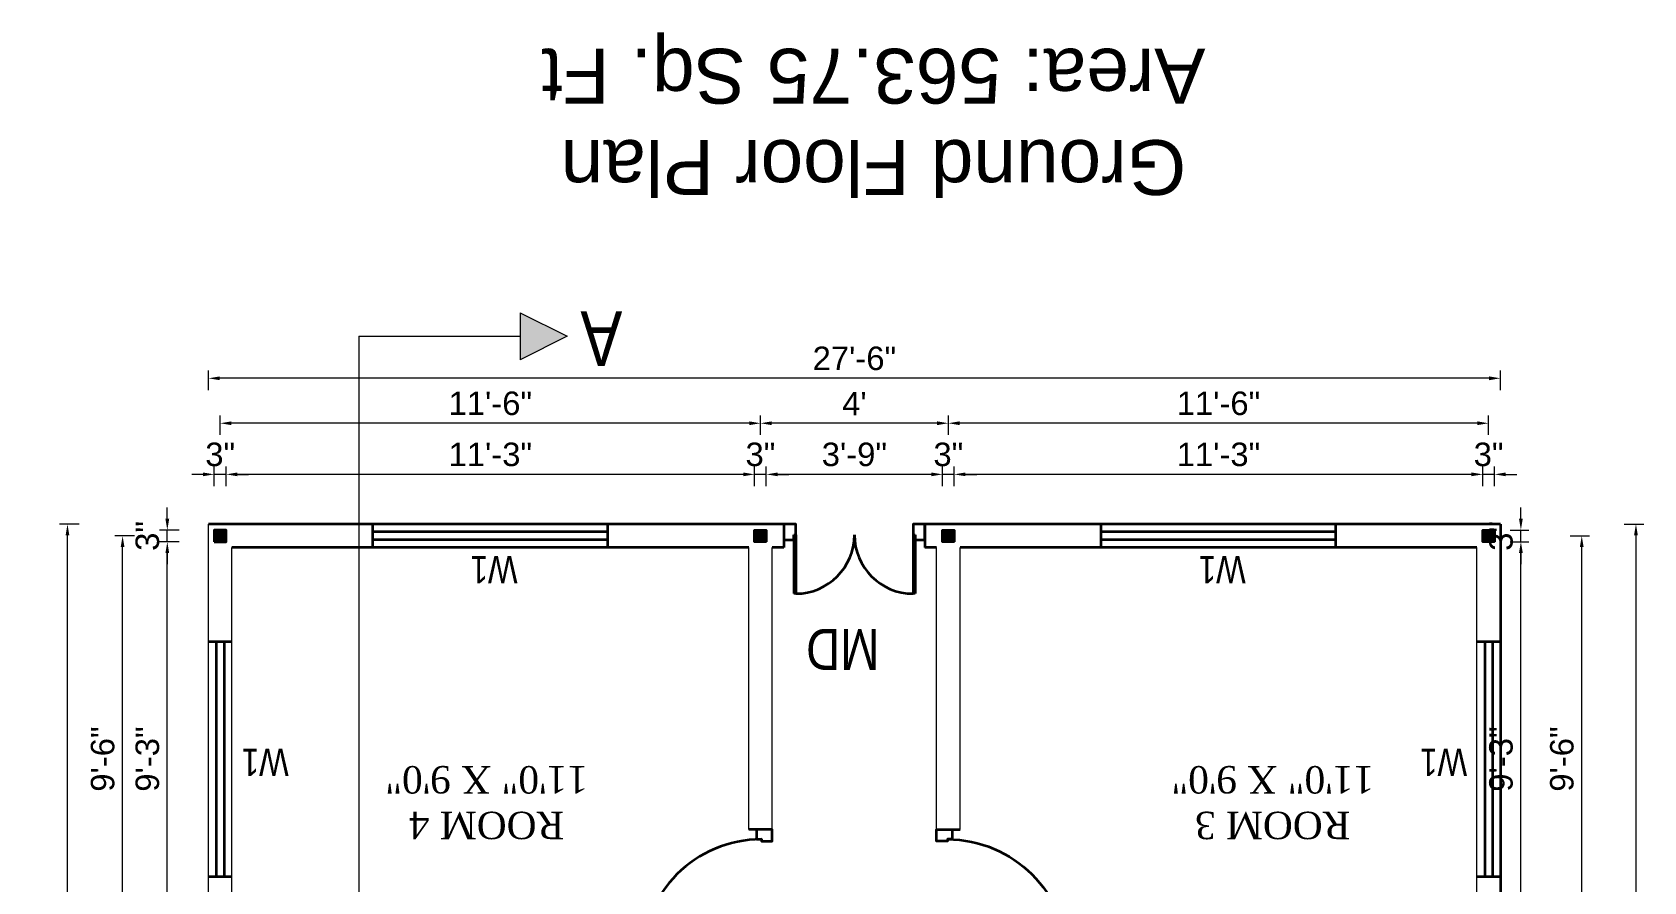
# Model space of a CAD drawing. Header units: inches. Extents: x 94889 to 364662, y -10661 to -3947.
# Drawn here: x 109090.4 to 109502.1, y -7763.6 to -7546.6 of the extents above; entities that cross this region are included whole.
import ezdxf

# ---------------------------------------------------------------- set-up
doc = ezdxf.new("R2010")
doc.units = ezdxf.units.IN
doc.header["$LTSCALE"] = 2
doc.header["$MEASUREMENT"] = 0
doc.header["$PDMODE"] = 34
doc.layers.get('0').update_dxf_attribs({"linetype": 'CONTINUOUS'})
doc.layers.get('DEFPOINTS').update_dxf_attribs({"color": 141, "linetype": 'CONTINUOUS'})
for name, color, linetype, lineweight in [('dimension', 160, 'CONTINUOUS', 15), ('door', 20, 'CONTINUOUS', 35), ('steps', 253, 'CONTINUOUS', 20)]:
    doc.layers.add(name, color=color, linetype=linetype, lineweight=lineweight)
doc.styles.add('Lettring Text', font='arial.ttf')
doc.styles.get("Standard").update_dxf_attribs({"font": 'ARIALN.TTF'})
doc.dimstyles.new('Copy of Standard', dxfattribs={"dimtxt": 6, "dimasz": 2.875, "dimexe": 2, "dimexo": 4, "dimgap": 2, "dimtad": 1, "dimdec": 0, "dimrnd": 1, "dimzin": 0, "dimdsep": 46, "dimlunit": 4, "dimtxsty": 'Lettring Text', "dimcen": 0.1, "dimclrd": 7, "dimclre": 7, "dimclrt": 7, "dimazin": 0, "dimtfac": 0.645, "dimtdec": 0, "dimtmove": 1, "dimatfit": 0, "dimfxl": 3, "dimfxlon": 1, "dimtfillclr": 256, "dimtolj": 1, "dimtzin": 0, "dimlwd": -1, "dimlwe": -1, "dimarcsym": 2})

# ---------------------------------------------------------------- blocks, each defined once
blk = doc.blocks.new("3' DOOR")
at = {"layer": 'door', "ltscale": 0.5}
for p, q in [((104173.36, -7670.17), (104173.86, -7670.16)), ((104173.36, -7685.16), (104173.36, -7670.17)), ((104173.86, -7685.16), (104173.86, -7670.16)), ((104203.86, -7685.16), (104203.86, -7670.16)), ((104203.86, -7670.16), (104204.36, -7670.16)), ((104204.36, -7685.16), (104204.36, -7670.16)), ((104173.36, -7683.91), (104173.36, -7685.16)), ((104173.86, -7685.16), (104173.36, -7685.16)), ((104204.36, -7685.16), (104203.86, -7685.16)), ((104204.36, -7683.91), (104204.36, -7685.16))]:
    blk.add_line(p, q, dxfattribs=at)
for points in [[(104173.36, -7683.91), (104170.86, -7683.91), (104170.86, -7687.91), (104173.86, -7687.91), (104173.86, -7685.16)], [(104203.86, -7685.16), (104203.86, -7687.91), (104206.86, -7687.91), (104206.86, -7683.91), (104204.36, -7683.91)]]:
    blk.add_lwpolyline(points, dxfattribs=at)
for centre, start, end in [((104173.86, -7685.16), 0, 90), ((104203.86, -7685.16), 90, 180)]:
    blk.add_arc(centre, 15, start, end, dxfattribs=at)
blk = doc.blocks.new("3' SINGLE DOOR")
at = {"layer": 'door', "ltscale": 0.5}
for p, q in [((104171.42, -7702.85), (104171.42, -7672.35)), ((104171.92, -7672.35), (104171.42, -7672.35)), ((104171.92, -7702.85), (104171.92, -7672.35)), ((104171.42, -7701.6), (104171.42, -7702.85)), ((104171.92, -7702.85), (104171.42, -7702.85))]:
    blk.add_line(p, q, dxfattribs=at)
for points in [[(104171.42, -7701.6), (104168.92, -7701.6), (104168.92, -7705.6), (104171.92, -7705.6), (104171.92, -7702.85)], [(104202.42, -7701.6), (104202.42, -7702.85), (104201.92, -7702.85), (104201.92, -7705.6), (104204.92, -7705.6), (104204.92, -7701.6), (104202.42, -7701.6)]]:
    blk.add_lwpolyline(points, dxfattribs=at)
blk.add_arc((104171.92, -7702.85), 30.5, 0, 90, dxfattribs=at)
blk = doc.blocks.new('*D805')
at = {"layer": 'DEFPOINTS', "color": 0, "ltscale": 0.3, "transparency": 16777216}
for p in [(109460.93, -7659.56), (109460.93, -7673.78), (109463.93, -7673.78)]:
    blk.add_point(p, dxfattribs=at)
at = {"layer": 'steps', "color": 7, "ltscale": 0.3, "transparency": 16777216}
for p, q in [((109458.06, -7659.56), (109455.18, -7659.56)), ((109460.93, -7662.56), (109460.93, -7657.56)), ((109463.93, -7659.56), (109460.93, -7659.56)), ((109463.93, -7662.56), (109463.93, -7657.56)), ((109466.81, -7659.56), (109469.68, -7659.56))]:
    blk.add_line(p, q, dxfattribs=at)
for points in [[(109458.06, -7659.08), (109458.06, -7660.03), (109460.93, -7659.56)], [(109466.81, -7659.08), (109466.81, -7660.03), (109463.93, -7659.56)]]:
    blk.add_solid(points, dxfattribs=at)
at = {"layer": 'steps', "color": 7, "ltscale": 0.3, "transparency": 16777216, "insert": (109462.43, -7654.49), "char_height": 6, "attachment_point": 5, "style": 'Lettring Text'}
blk.add_mtext('\\A1;3"', dxfattribs=at)
blk = doc.blocks.new('*D806')
at = {"layer": 'DEFPOINTS', "color": 0, "ltscale": 0.5, "transparency": 16777216}
for p in [(109325.93, -7659.56), (109325.93, -7673.78), (109460.93, -7673.78)]:
    blk.add_point(p, dxfattribs=at)
at = {"layer": 'steps', "color": 7, "ltscale": 0.5, "transparency": 16777216}
for p, q in [((109325.93, -7662.56), (109325.93, -7657.56)), ((109458.06, -7659.56), (109328.81, -7659.56)), ((109460.93, -7662.56), (109460.93, -7657.56))]:
    blk.add_line(p, q, dxfattribs=at)
for points in [[(109328.81, -7659.08), (109328.81, -7660.03), (109325.93, -7659.56)], [(109458.06, -7659.08), (109458.06, -7660.03), (109460.93, -7659.56)]]:
    blk.add_solid(points, dxfattribs=at)
at = {"layer": 'steps', "color": 7, "ltscale": 0.5, "transparency": 16777216, "insert": (109393.43, -7654.49), "char_height": 6, "attachment_point": 5, "style": 'Lettring Text'}
blk.add_mtext('\\A1;11\'-3"', dxfattribs=at)
blk = doc.blocks.new('*D807')
at = {"layer": 'DEFPOINTS', "color": 0, "ltscale": 0.5, "transparency": 16777216}
for p in [(109322.93, -7659.56), (109322.93, -7673.78), (109325.93, -7673.78)]:
    blk.add_point(p, dxfattribs=at)
at = {"layer": 'steps', "color": 7, "ltscale": 0.5, "transparency": 16777216}
for p, q in [((109320.06, -7659.56), (109317.18, -7659.56)), ((109322.93, -7662.56), (109322.93, -7657.56)), ((109325.93, -7659.56), (109322.93, -7659.56)), ((109325.93, -7662.56), (109325.93, -7657.56)), ((109328.81, -7659.56), (109331.68, -7659.56))]:
    blk.add_line(p, q, dxfattribs=at)
for points in [[(109320.06, -7659.08), (109320.06, -7660.03), (109322.93, -7659.56)], [(109328.81, -7659.08), (109328.81, -7660.03), (109325.93, -7659.56)]]:
    blk.add_solid(points, dxfattribs=at)
at = {"layer": 'steps', "color": 7, "ltscale": 0.5, "transparency": 16777216, "insert": (109324.43, -7654.49), "char_height": 6, "attachment_point": 5, "style": 'Lettring Text'}
blk.add_mtext('\\A1;3"', dxfattribs=at)
blk = doc.blocks.new('*D808')
at = {"layer": 'DEFPOINTS', "color": 0, "ltscale": 0.5, "transparency": 16777216}
for p in [(109277.93, -7659.56), (109277.93, -7673.78), (109322.93, -7673.78)]:
    blk.add_point(p, dxfattribs=at)
at = {"layer": 'steps', "color": 7, "ltscale": 0.5, "transparency": 16777216}
for p, q in [((109277.93, -7662.56), (109277.93, -7657.56)), ((109320.06, -7659.56), (109280.81, -7659.56)), ((109322.93, -7662.56), (109322.93, -7657.56))]:
    blk.add_line(p, q, dxfattribs=at)
for points in [[(109280.81, -7659.08), (109280.81, -7660.03), (109277.93, -7659.56)], [(109320.06, -7659.08), (109320.06, -7660.03), (109322.93, -7659.56)]]:
    blk.add_solid(points, dxfattribs=at)
at = {"layer": 'steps', "color": 7, "ltscale": 0.5, "transparency": 16777216, "insert": (109300.43, -7654.49), "char_height": 6, "attachment_point": 5, "style": 'Lettring Text'}
blk.add_mtext('\\A1;3\'-9"', dxfattribs=at)
blk = doc.blocks.new('*D809')
at = {"layer": 'DEFPOINTS', "color": 0, "ltscale": 0.5, "transparency": 16777216}
for p in [(109274.93, -7659.56), (109274.93, -7673.78), (109277.93, -7673.78)]:
    blk.add_point(p, dxfattribs=at)
at = {"layer": 'steps', "color": 7, "ltscale": 0.5, "transparency": 16777216}
for p, q in [((109272.06, -7659.56), (109269.18, -7659.56)), ((109274.93, -7662.56), (109274.93, -7657.56)), ((109277.93, -7659.56), (109274.93, -7659.56)), ((109277.93, -7662.56), (109277.93, -7657.56)), ((109280.81, -7659.56), (109283.68, -7659.56))]:
    blk.add_line(p, q, dxfattribs=at)
for points in [[(109272.06, -7659.08), (109272.06, -7660.03), (109274.93, -7659.56)], [(109280.81, -7659.08), (109280.81, -7660.03), (109277.93, -7659.56)]]:
    blk.add_solid(points, dxfattribs=at)
at = {"layer": 'steps', "color": 7, "ltscale": 0.5, "transparency": 16777216, "insert": (109276.43, -7654.49), "char_height": 6, "attachment_point": 5, "style": 'Lettring Text'}
blk.add_mtext('\\A1;3"', dxfattribs=at)
blk = doc.blocks.new('*D810')
at = {"layer": 'DEFPOINTS', "color": 0, "ltscale": 0.5, "transparency": 16777216}
for p in [(109139.93, -7659.56), (109139.93, -7673.78), (109274.93, -7673.78)]:
    blk.add_point(p, dxfattribs=at)
at = {"layer": 'steps', "color": 7, "ltscale": 0.5, "transparency": 16777216}
for p, q in [((109139.93, -7662.56), (109139.93, -7657.56)), ((109272.06, -7659.56), (109142.81, -7659.56)), ((109274.93, -7662.56), (109274.93, -7657.56))]:
    blk.add_line(p, q, dxfattribs=at)
for points in [[(109142.81, -7659.08), (109142.81, -7660.03), (109139.93, -7659.56)], [(109272.06, -7659.08), (109272.06, -7660.03), (109274.93, -7659.56)]]:
    blk.add_solid(points, dxfattribs=at)
at = {"layer": 'steps', "color": 7, "ltscale": 0.5, "transparency": 16777216, "insert": (109207.43, -7654.49), "char_height": 6, "attachment_point": 5, "style": 'Lettring Text'}
blk.add_mtext('\\A1;11\'-3"', dxfattribs=at)
blk = doc.blocks.new('*D811')
at = {"layer": 'DEFPOINTS', "color": 0, "ltscale": 0.5, "transparency": 16777216}
for p in [(109136.93, -7659.56), (109136.93, -7673.78), (109139.93, -7673.78)]:
    blk.add_point(p, dxfattribs=at)
at = {"layer": 'steps', "color": 7, "ltscale": 0.5, "transparency": 16777216}
for p, q in [((109134.06, -7659.56), (109131.18, -7659.56)), ((109136.93, -7662.56), (109136.93, -7657.56)), ((109139.93, -7659.56), (109136.93, -7659.56)), ((109139.93, -7662.56), (109139.93, -7657.56)), ((109142.81, -7659.56), (109145.68, -7659.56))]:
    blk.add_line(p, q, dxfattribs=at)
for points in [[(109134.06, -7659.08), (109134.06, -7660.03), (109136.93, -7659.56)], [(109142.81, -7659.08), (109142.81, -7660.03), (109139.93, -7659.56)]]:
    blk.add_solid(points, dxfattribs=at)
at = {"layer": 'steps', "color": 7, "ltscale": 0.5, "transparency": 16777216, "insert": (109138.43, -7654.49), "char_height": 6, "attachment_point": 5, "style": 'Lettring Text'}
blk.add_mtext('\\A1;3"', dxfattribs=at)
blk = doc.blocks.new('*D812')
at = {"layer": 'DEFPOINTS', "color": 0, "ltscale": 0.5, "transparency": 16777216}
for p in [(109324.43, -7646.5), (109324.43, -7675.28), (109462.43, -7675.28)]:
    blk.add_point(p, dxfattribs=at)
at = {"layer": 'steps', "color": 7, "ltscale": 0.5, "transparency": 16777216}
for p, q in [((109324.43, -7649.5), (109324.43, -7644.5)), ((109459.56, -7646.5), (109327.31, -7646.5)), ((109462.43, -7649.5), (109462.43, -7644.5))]:
    blk.add_line(p, q, dxfattribs=at)
for points in [[(109327.31, -7646.02), (109327.31, -7646.98), (109324.43, -7646.5)], [(109459.56, -7646.02), (109459.56, -7646.98), (109462.43, -7646.5)]]:
    blk.add_solid(points, dxfattribs=at)
at = {"layer": 'steps', "color": 7, "ltscale": 0.5, "transparency": 16777216, "insert": (109393.43, -7641.44), "char_height": 6, "attachment_point": 5, "style": 'Lettring Text'}
blk.add_mtext('\\A1;11\'-6"', dxfattribs=at)
blk = doc.blocks.new('*D813')
at = {"layer": 'DEFPOINTS', "color": 0, "ltscale": 0.5, "transparency": 16777216}
for p in [(109276.43, -7646.5), (109276.43, -7675.28), (109324.43, -7675.28)]:
    blk.add_point(p, dxfattribs=at)
at = {"layer": 'steps', "color": 7, "ltscale": 0.5, "transparency": 16777216}
for p, q in [((109276.43, -7649.5), (109276.43, -7644.5)), ((109321.56, -7646.5), (109279.31, -7646.5)), ((109324.43, -7649.5), (109324.43, -7644.5))]:
    blk.add_line(p, q, dxfattribs=at)
for points in [[(109279.31, -7646.02), (109279.31, -7646.98), (109276.43, -7646.5)], [(109321.56, -7646.02), (109321.56, -7646.98), (109324.43, -7646.5)]]:
    blk.add_solid(points, dxfattribs=at)
at = {"layer": 'steps', "color": 7, "ltscale": 0.5, "transparency": 16777216, "insert": (109300.43, -7641.5), "char_height": 6, "attachment_point": 5, "style": 'Lettring Text'}
blk.add_mtext("\\A1;4'", dxfattribs=at)
blk = doc.blocks.new('*D814')
at = {"layer": 'DEFPOINTS', "color": 0, "ltscale": 0.5, "transparency": 16777216}
for p in [(109138.43, -7646.5), (109138.43, -7675.28), (109276.43, -7675.28)]:
    blk.add_point(p, dxfattribs=at)
at = {"layer": 'steps', "color": 7, "ltscale": 0.5, "transparency": 16777216}
for p, q in [((109138.43, -7649.5), (109138.43, -7644.5)), ((109273.56, -7646.5), (109141.31, -7646.5)), ((109276.43, -7649.5), (109276.43, -7644.5))]:
    blk.add_line(p, q, dxfattribs=at)
for points in [[(109141.31, -7646.02), (109141.31, -7646.98), (109138.43, -7646.5)], [(109273.56, -7646.02), (109273.56, -7646.98), (109276.43, -7646.5)]]:
    blk.add_solid(points, dxfattribs=at)
at = {"layer": 'steps', "color": 7, "ltscale": 0.5, "transparency": 16777216, "insert": (109207.43, -7641.44), "char_height": 6, "attachment_point": 5, "style": 'Lettring Text'}
blk.add_mtext('\\A1;11\'-6"', dxfattribs=at)
blk = doc.blocks.new('*D815')
at = {"layer": 'DEFPOINTS', "color": 0, "ltscale": 0.5, "transparency": 16777216}
for p in [(109135.43, -7635.02), (109135.43, -7672.28), (109465.43, -7672.28)]:
    blk.add_point(p, dxfattribs=at)
at = {"layer": 'steps', "color": 7, "ltscale": 0.5, "transparency": 16777216}
for p, q in [((109135.43, -7638.02), (109135.43, -7633.02)), ((109462.56, -7635.02), (109138.31, -7635.02)), ((109465.43, -7638.02), (109465.43, -7633.02))]:
    blk.add_line(p, q, dxfattribs=at)
for points in [[(109138.31, -7634.54), (109138.31, -7635.5), (109135.43, -7635.02)], [(109462.56, -7634.54), (109462.56, -7635.5), (109465.43, -7635.02)]]:
    blk.add_solid(points, dxfattribs=at)
at = {"layer": 'steps', "color": 7, "ltscale": 0.5, "transparency": 16777216, "insert": (109300.43, -7629.96), "char_height": 6, "attachment_point": 5, "style": 'Lettring Text'}
blk.add_mtext('\\A1;27\'-6"', dxfattribs=at)
blk = doc.blocks.new('*D819')
at = {"layer": 'DEFPOINTS', "color": 0, "ltscale": 0.5, "transparency": 16777216}
for p in [(109463.93, -7676.78), (109470.68, -7676.78), (109463.93, -7787.78)]:
    blk.add_point(p, dxfattribs=at)
at = {"layer": 'steps', "color": 7, "ltscale": 0.5, "transparency": 16777216}
for p, q in [((109467.93, -7676.78), (109472.68, -7676.78)), ((109470.68, -7784.9), (109470.68, -7679.65)), ((109467.93, -7787.78), (109472.68, -7787.78))]:
    blk.add_line(p, q, dxfattribs=at)
for points in [[(109470.2, -7679.65), (109471.16, -7679.65), (109470.68, -7676.78)], [(109470.2, -7784.9), (109471.16, -7784.9), (109470.68, -7787.78)]]:
    blk.add_solid(points, dxfattribs=at)
at = {"layer": 'steps', "color": 7, "ltscale": 0.5, "transparency": 16777216, "insert": (109465.62, -7732.28), "char_height": 6, "attachment_point": 5, "rotation": 90, "style": 'Lettring Text'}
blk.add_mtext('\\A1;9\'-3"', dxfattribs=at)
blk = doc.blocks.new('*D820')
at = {"layer": 'DEFPOINTS', "color": 0, "ltscale": 0.5, "transparency": 16777216}
for p in [(109463.93, -7673.78), (109463.93, -7676.78), (109470.68, -7673.78)]:
    blk.add_point(p, dxfattribs=at)
at = {"layer": 'steps', "color": 7, "ltscale": 0.5, "transparency": 16777216}
for p, q in [((109470.68, -7670.9), (109470.68, -7668.03)), ((109467.93, -7673.78), (109472.68, -7673.78)), ((109467.93, -7676.78), (109472.68, -7676.78)), ((109470.68, -7676.78), (109470.68, -7673.78)), ((109470.68, -7679.65), (109470.68, -7682.53))]:
    blk.add_line(p, q, dxfattribs=at)
for points in [[(109470.2, -7670.9), (109471.16, -7670.9), (109470.68, -7673.78)], [(109470.2, -7679.65), (109471.16, -7679.65), (109470.68, -7676.78)]]:
    blk.add_solid(points, dxfattribs=at)
at = {"layer": 'steps', "color": 7, "ltscale": 0.5, "transparency": 16777216, "insert": (109465.62, -7675.28), "char_height": 6, "attachment_point": 5, "rotation": 90, "style": 'Lettring Text'}
blk.add_mtext('\\A1;3"', dxfattribs=at)
blk = doc.blocks.new('*D822')
at = {"layer": 'DEFPOINTS', "color": 0, "ltscale": 0.5, "transparency": 16777216}
for p in [(109462.43, -7675.28), (109486.23, -7675.28), (109462.43, -7789.28)]:
    blk.add_point(p, dxfattribs=at)
at = {"layer": 'steps', "color": 7, "ltscale": 0.5, "transparency": 16777216}
for p, q in [((109483.23, -7675.28), (109488.23, -7675.28)), ((109486.23, -7786.4), (109486.23, -7678.15)), ((109483.23, -7789.28), (109488.23, -7789.28))]:
    blk.add_line(p, q, dxfattribs=at)
for points in [[(109485.75, -7678.15), (109486.71, -7678.15), (109486.23, -7675.28)], [(109485.75, -7786.4), (109486.71, -7786.4), (109486.23, -7789.28)]]:
    blk.add_solid(points, dxfattribs=at)
at = {"layer": 'steps', "color": 7, "ltscale": 0.5, "transparency": 16777216, "insert": (109481.17, -7732.28), "char_height": 6, "attachment_point": 5, "rotation": 90, "style": 'Lettring Text'}
blk.add_mtext('\\A1;9\'-6"', dxfattribs=at)
blk = doc.blocks.new('*D823')
at = {"layer": 'DEFPOINTS', "color": 0, "ltscale": 0.5, "transparency": 16777216}
for p in [(109465.43, -7672.28), (109465.43, -7918.28), (109500.07, -7918.28)]:
    blk.add_point(p, dxfattribs=at)
at = {"layer": 'steps', "color": 7, "ltscale": 0.5, "transparency": 16777216}
for p, q in [((109497.07, -7672.28), (109502.07, -7672.28)), ((109500.07, -7675.15), (109500.07, -7915.4)), ((109497.07, -7918.28), (109502.07, -7918.28))]:
    blk.add_line(p, q, dxfattribs=at)
for points in [[(109499.59, -7675.15), (109500.55, -7675.15), (109500.07, -7672.28)], [(109499.59, -7915.4), (109500.55, -7915.4), (109500.07, -7918.28)]]:
    blk.add_solid(points, dxfattribs=at)
at = {"layer": 'steps', "color": 7, "ltscale": 0.5, "transparency": 16777216, "insert": (109495.01, -7795.28), "char_height": 6, "attachment_point": 5, "rotation": 90, "style": 'Lettring Text'}
blk.add_mtext('\\A1;20\'-6"', dxfattribs=at)
blk = doc.blocks.new('*D827')
at = {"layer": 'DEFPOINTS', "color": 0, "ltscale": 0.5, "transparency": 16777216}
for p in [(109124.92, -7676.78), (109136.93, -7676.78), (109136.93, -7787.78)]:
    blk.add_point(p, dxfattribs=at)
at = {"layer": 'steps', "color": 7, "ltscale": 0.5, "transparency": 16777216}
for p, q in [((109127.92, -7676.78), (109122.92, -7676.78)), ((109124.92, -7784.9), (109124.92, -7679.65)), ((109127.92, -7787.78), (109122.92, -7787.78))]:
    blk.add_line(p, q, dxfattribs=at)
for points in [[(109124.44, -7679.65), (109125.4, -7679.65), (109124.92, -7676.78)], [(109124.44, -7784.9), (109125.4, -7784.9), (109124.92, -7787.78)]]:
    blk.add_solid(points, dxfattribs=at)
at = {"layer": 'steps', "color": 7, "ltscale": 0.5, "transparency": 16777216, "insert": (109119.85, -7732.28), "char_height": 6, "attachment_point": 5, "rotation": 90, "style": 'Lettring Text'}
blk.add_mtext('\\A1;9\'-3"', dxfattribs=at)
blk = doc.blocks.new('*D828')
at = {"layer": 'DEFPOINTS', "color": 0, "ltscale": 0.5, "transparency": 16777216}
for p in [(109124.92, -7673.78), (109136.93, -7673.78), (109136.93, -7676.78)]:
    blk.add_point(p, dxfattribs=at)
at = {"layer": 'steps', "color": 7, "ltscale": 0.5, "transparency": 16777216}
for p, q in [((109124.92, -7670.9), (109124.92, -7668.03)), ((109127.92, -7673.78), (109122.92, -7673.78)), ((109127.92, -7676.78), (109122.92, -7676.78)), ((109124.92, -7676.78), (109124.92, -7673.78)), ((109124.92, -7679.65), (109124.92, -7682.53))]:
    blk.add_line(p, q, dxfattribs=at)
for points in [[(109124.44, -7670.9), (109125.4, -7670.9), (109124.92, -7673.78)], [(109124.44, -7679.65), (109125.4, -7679.65), (109124.92, -7676.78)]]:
    blk.add_solid(points, dxfattribs=at)
at = {"layer": 'steps', "color": 7, "ltscale": 0.5, "transparency": 16777216, "insert": (109119.85, -7675.28), "char_height": 6, "attachment_point": 5, "rotation": 90, "style": 'Lettring Text'}
blk.add_mtext('\\A1;3"', dxfattribs=at)
blk = doc.blocks.new('*D830')
at = {"layer": 'DEFPOINTS', "color": 0, "ltscale": 0.5, "transparency": 16777216}
for p in [(109113.5, -7675.28), (109138.43, -7675.28), (109138.43, -7789.28)]:
    blk.add_point(p, dxfattribs=at)
at = {"layer": 'steps', "color": 7, "ltscale": 0.5, "transparency": 16777216}
for p, q in [((109116.5, -7675.28), (109111.5, -7675.28)), ((109113.5, -7786.4), (109113.5, -7678.15)), ((109116.5, -7789.28), (109111.5, -7789.28))]:
    blk.add_line(p, q, dxfattribs=at)
for points in [[(109113.02, -7678.15), (109113.98, -7678.15), (109113.5, -7675.28)], [(109113.02, -7786.4), (109113.98, -7786.4), (109113.5, -7789.28)]]:
    blk.add_solid(points, dxfattribs=at)
at = {"layer": 'steps', "color": 7, "ltscale": 0.5, "transparency": 16777216, "insert": (109108.43, -7732.28), "char_height": 6, "attachment_point": 5, "rotation": 90, "style": 'Lettring Text'}
blk.add_mtext('\\A1;9\'-6"', dxfattribs=at)
blk = doc.blocks.new('*D831')
at = {"layer": 'DEFPOINTS', "color": 0, "ltscale": 0.5, "transparency": 16777216}
for p in [(109099.42, -7672.28), (109135.43, -7672.28), (109135.43, -7918.28)]:
    blk.add_point(p, dxfattribs=at)
at = {"layer": 'steps', "color": 7, "ltscale": 0.5, "transparency": 16777216}
for p, q in [((109102.42, -7672.28), (109097.42, -7672.28)), ((109099.42, -7915.4), (109099.42, -7675.15)), ((109102.42, -7918.28), (109097.42, -7918.28))]:
    blk.add_line(p, q, dxfattribs=at)
for points in [[(109098.94, -7675.15), (109099.9, -7675.15), (109099.42, -7672.28)], [(109098.94, -7915.4), (109099.9, -7915.4), (109099.42, -7918.28)]]:
    blk.add_solid(points, dxfattribs=at)
at = {"layer": 'steps', "color": 7, "ltscale": 0.5, "transparency": 16777216, "insert": (109094.35, -7795.28), "char_height": 6, "attachment_point": 5, "rotation": 90, "style": 'Lettring Text'}
blk.add_mtext('\\A1;20\'-6"', dxfattribs=at)

msp = doc.modelspace()

# ---------------------------------------------------------------- hatches: boundary and pattern name
at = {"linetype": 'ByBlock', "lineweight": 5}
msp.add_hatch(color=7, dxfattribs=at).paths.add_polyline_path([(109227.04, -7624.28), (109215.04, -7618.28), (109215.04, -7630.28)])
at = {"layer": 'door', "ltscale": 0.5}
h = msp.add_hatch(dxfattribs=at)
h.set_pattern_fill('ANSI31', color=256, angle=180)
h.set_pattern_definition([(225, (213163.34853, -15081.06228), (0.08838834765, -0.08838834765), [])])
h.paths.add_polyline_path([(109139.93, -7676.78), (109136.93, -7676.78), (109136.93, -7673.78), (109139.93, -7673.78)])
h = msp.add_hatch(dxfattribs=at)
h.set_pattern_fill('ANSI31', color=256, angle=180)
h.set_pattern_definition([(225, (213301.34853, -15081.06228), (0.08838834765, -0.08838834765), [])])
h.paths.add_polyline_path([(109277.93, -7676.78), (109274.93, -7676.78), (109274.93, -7673.78), (109277.93, -7673.78)])
h = msp.add_hatch(dxfattribs=at)
h.set_pattern_fill('ANSI31', color=256, angle=180)
h.set_pattern_definition([(225, (213349.34853, -15081.06228), (0.08838834765, -0.08838834765), [])])
h.paths.add_polyline_path([(109325.93, -7676.78), (109322.93, -7676.78), (109322.93, -7673.78), (109325.93, -7673.78)])
h = msp.add_hatch(dxfattribs=at)
h.set_pattern_fill('ANSI31', color=256, angle=180)
h.set_pattern_definition([(225, (213487.34853, -15081.06228), (0.08838834765, -0.08838834765), [])])
h.paths.add_polyline_path([(109463.93, -7676.78), (109460.93, -7676.78), (109460.93, -7673.78), (109463.93, -7673.78)])

# ---------------------------------------------------------------- linework, layer by layer
at = {"color": 7, "linetype": 'ByBlock', "lineweight": 5}
for p, q in [((109215.04, -7618.28), (109215.04, -7630.28)), ((109215.04, -7618.28), (109227.04, -7624.28)), ((109173.88, -7624.28), (109173.88, -7966.28)), ((109173.88, -7624.28), (109215.04, -7624.28)), ((109227.04, -7624.28), (109215.04, -7630.28))]:
    msp.add_line(p, q, dxfattribs=at)
at = {"layer": 'dimension', "ltscale": 7}
for p, q in [((109135.43, -7918.28), (109135.43, -7672.28)), ((109141.43, -7786.28), (109141.43, -7678.28)), ((109273.43, -7750.28), (109273.43, -7678.28)), ((109279.43, -7750.28), (109279.43, -7678.28)), ((109321.43, -7750.28), (109321.43, -7678.28)), ((109327.43, -7750.28), (109327.43, -7678.28)), ((109459.43, -7786.28), (109459.43, -7678.28))]:
    msp.add_line(p, q, dxfattribs=at)
at = {"layer": 'door', "ltscale": 0.5}
for p, q in [((109282.43, -7672.28), (109135.43, -7672.28)), ((109177.43, -7678.28), (109177.43, -7672.28)), ((109237.43, -7678.28), (109237.43, -7672.28)), ((109282.43, -7672.28), (109282.43, -7678.28)), ((109465.43, -7672.28), (109318.43, -7672.28)), ((109318.43, -7672.28), (109318.43, -7678.28)), ((109363.43, -7678.28), (109363.43, -7672.28)), ((109423.43, -7678.28), (109423.43, -7672.28)), ((109465.43, -7672.28), (109465.43, -7918.28)), ((109237.43, -7674.28), (109177.43, -7674.28)), ((109237.43, -7676.28), (109177.43, -7676.28)), ((109423.43, -7674.28), (109363.43, -7674.28)), ((109423.43, -7676.28), (109363.43, -7676.28)), ((109273.43, -7678.28), (109141.43, -7678.28)), ((109282.43, -7678.28), (109279.43, -7678.28)), ((109321.43, -7678.28), (109318.43, -7678.28)), ((109459.43, -7678.28), (109327.43, -7678.28)), ((109135.43, -7702.28), (109141.43, -7702.28)), ((109137.43, -7702.28), (109137.43, -7762.28)), ((109139.43, -7702.28), (109139.43, -7762.28)), ((109459.43, -7702.28), (109465.43, -7702.28)), ((109461.43, -7702.28), (109461.43, -7762.28)), ((109463.43, -7702.28), (109463.43, -7762.28)), ((109279.43, -7750.28), (109273.43, -7750.28)), ((109321.43, -7750.28), (109327.43, -7750.28)), ((109135.43, -7762.28), (109141.43, -7762.28)), ((109459.43, -7762.28), (109465.43, -7762.28))]:
    msp.add_line(p, q, dxfattribs=at)
for points in [[(109136.93, -7676.78), (109139.93, -7676.78), (109139.93, -7673.78), (109136.93, -7673.78)], [(109277.93, -7676.78), (109274.93, -7676.78), (109274.93, -7673.78), (109277.93, -7673.78)], [(109325.93, -7676.78), (109322.93, -7676.78), (109322.93, -7673.78), (109325.93, -7673.78)], [(109463.93, -7676.78), (109460.93, -7676.78), (109460.93, -7673.78), (109463.93, -7673.78)]]:
    msp.add_lwpolyline(points, close=True, dxfattribs=at)

# ---------------------------------------------------------------- block references
at = {"layer": 'door'}
for name, p, rotation in [("3' DOOR", (213489.29, -15360.19), 180), ("3' SINGLE DOOR", (101573.83, -111955.2), 89.99999999999999)]:
    msp.add_blockref(name, p, dxfattribs=dict(at, rotation=rotation))
at = {"layer": 'door', "xscale": -1, "rotation": 270}
msp.add_blockref("3' SINGLE DOOR", (117027.03, -111955.2), dxfattribs=at)

# ---------------------------------------------------------------- texts
at = {"color": 7, "linetype": 'ByBlock', "lineweight": 5, "rotation": 180}
for s, insert, char_height, width, attachment_point in [('{\\fArial CE|b0|i0|c238|p34;Ground Floor Plan\\PArea: \\fArial CE|b0|i0|c0|p34;563.75\\fArial CE|b0|i0|c238|p34; Sq. Ft}', (109305.29, -7567.4), 14, 235.547, 5), ('A', (109241.15, -7631.9), 14, 26.5803, 1), ('MD', (109306.82, -7709.54), 10.5, 46.3747, 1)]:
    msp.add_mtext(s, dxfattribs=dict(at, insert=insert, char_height=char_height, width=width, attachment_point=attachment_point))
at = {"layer": 'steps', "color": 7, "ltscale": 0.3, "char_height": 7, "width": 55.268, "attachment_point": 2, "rotation": 180}
for s, insert in [('W1', (109208.38, -7687.4)), ('W1', (109394.38, -7687.4)), ('W1', (109149.92, -7736.61)), ('W1', (109450.94, -7736.61)), ('{\\fTimes New Roman|b0|i0|c0|p18;ROOM 4\\P11\'0" X 9\'0"}', (109206.46, -7752.76)), ('{\\fTimes New Roman|b0|i0|c0|p18;ROOM 3\\P11\'0" X 9\'0"}', (109407.28, -7752.76))]:
    msp.add_mtext(s, dxfattribs=dict(at, insert=insert))

# ---------------------------------------------------------------- dimensions: what is measured, and where the dimension line sits
at = {"layer": 'steps', "ltscale": 0.5}
for base, p1, p2, angle, picture, middle in [((109135.43, -7635.02), (109465.43, -7672.28), (109135.43, -7672.28), 180, '*D815', (109300.43, -7629.96)), ((109138.43, -7646.5), (109276.43, -7675.28), (109138.43, -7675.28), 180, '*D814', (109207.43, -7641.44)), ((109276.43, -7646.5), (109324.43, -7675.28), (109276.43, -7675.28), 180, '*D813', (109300.43, -7641.5)), ((109324.43, -7646.5), (109462.43, -7675.28), (109324.43, -7675.28), 180, '*D812', (109393.43, -7641.44)), ((109139.93, -7659.56), (109274.93, -7673.78), (109139.93, -7673.78), 180, '*D810', (109207.43, -7654.49)), ((109277.93, -7659.56), (109322.93, -7673.78), (109277.93, -7673.78), 180, '*D808', (109300.43, -7654.49)), ((109325.93, -7659.56), (109460.93, -7673.78), (109325.93, -7673.78), 180, '*D806', (109393.43, -7654.49)), ((109099.42, -7672.28), (109135.43, -7918.28), (109135.43, -7672.28), 270, '*D831', (109094.35, -7795.28)), ((109500.07, -7918.28), (109465.43, -7672.28), (109465.43, -7918.28), 270, '*D823', (109495.01, -7795.28)), ((109113.5, -7675.28), (109138.43, -7789.28), (109138.43, -7675.28), 270, '*D830', (109108.43, -7732.28)), ((109124.92, -7676.78), (109136.93, -7787.78), (109136.93, -7676.78), 270, '*D827', (109119.85, -7732.28)), ((109470.68, -7676.78), (109463.93, -7787.78), (109463.93, -7676.78), 270, '*D819', (109465.62, -7732.28)), ((109486.23, -7675.28), (109462.43, -7789.28), (109462.43, -7675.28), 270, '*D822', (109481.17, -7732.28))]:
    dim = msp.add_linear_dim(base=base, p1=p1, p2=p2, angle=angle, dimstyle='Copy of Standard', dxfattribs=at)
    dim.commit()
    dim.dimension.update_dxf_attribs({"geometry": picture, "text_midpoint": middle})
for base, p1, p2, angle, picture, middle in [((109136.93, -7659.56), (109139.93, -7673.78), (109136.93, -7673.78), 180, '*D811', (109138.43, -7659.56)), ((109274.93, -7659.56), (109277.93, -7673.78), (109274.93, -7673.78), 180, '*D809', (109276.43, -7659.56)), ((109322.93, -7659.56), (109325.93, -7673.78), (109322.93, -7673.78), 180, '*D807', (109324.43, -7659.56)), ((109124.92, -7673.78), (109136.93, -7676.78), (109136.93, -7673.78), 270, '*D828', (109124.92, -7675.28)), ((109470.68, -7673.78), (109463.93, -7676.78), (109463.93, -7673.78), 270, '*D820', (109470.68, -7675.28))]:
    dim = msp.add_linear_dim(base=base, p1=p1, p2=p2, angle=angle, dimstyle='Copy of Standard', dxfattribs=at)
    dim.commit()
    dim.dimension.update_dxf_attribs({"geometry": picture, "text_midpoint": middle, "dimtype": 160})
at = {"layer": 'steps', "color": 7, "ltscale": 0.3, "true_color": 0xffffff}
dim = msp.add_linear_dim(base=(109460.93, -7659.56), p1=(109463.93, -7673.78), p2=(109460.93, -7673.78), angle=180, dimstyle='Copy of Standard', dxfattribs=at)
dim.commit()
dim.dimension.update_dxf_attribs({"geometry": '*D805', "text_midpoint": (109462.43, -7659.56), "dimtype": 160})

doc.saveas('drawing.dxf')
